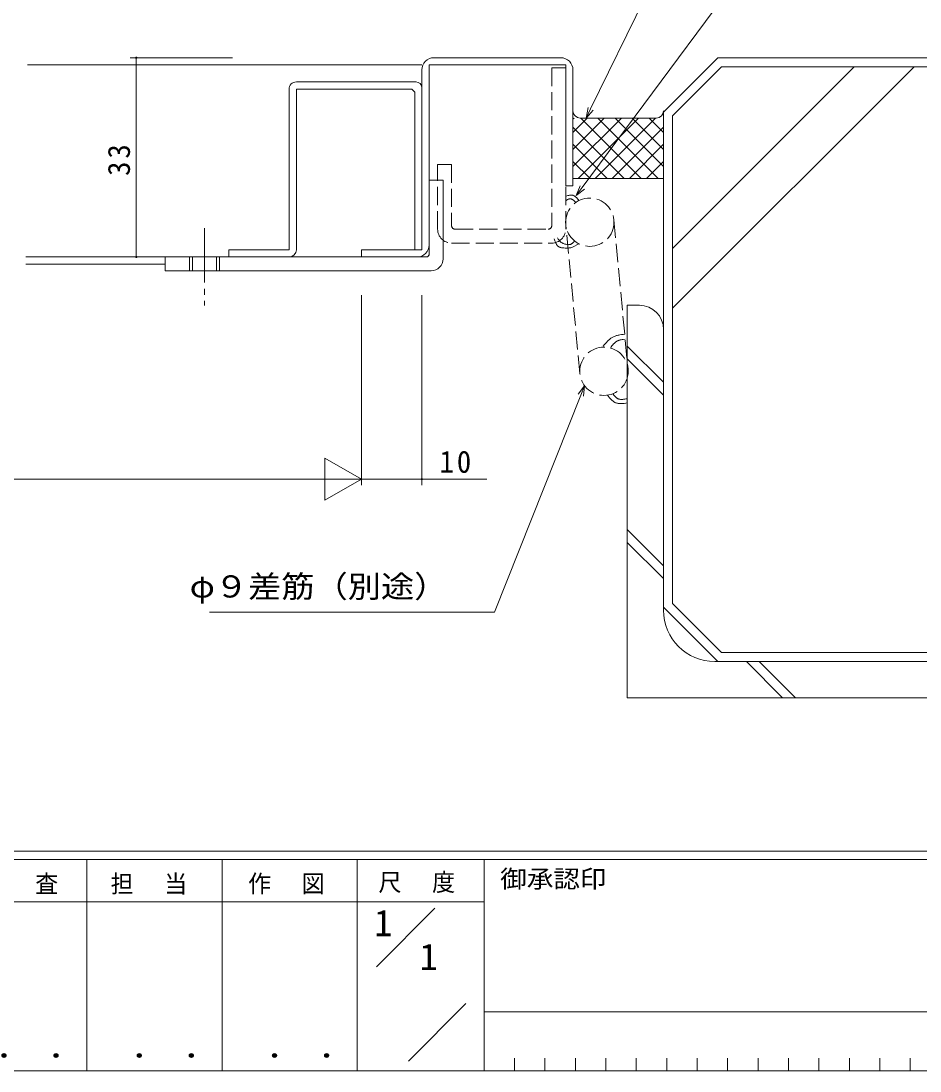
# Model space of a CAD drawing. Units: millimetres on the paper. Extents: x -420 to 373, y -297 to 267.
# Drawn here: x 109 to 257.9, y -297 to -123.1 of the extents above; entities that cross this region are included whole.
import ezdxf
from ezdxf.enums import TextEntityAlignment as Align

# ---------------------------------------------------------------- set-up
doc = ezdxf.new("R2010")
doc.units = ezdxf.units.MM
for name, pattern in [('CHAIN2', [12, 9, -1, 1, -1]), ('DASHED1', [1.8, 1.2, -0.6]), ('DASHED3', [4, 3, -1])]:
    doc.linetypes.add(name, pattern=pattern)
for name, color, linetype, lineweight in [('0-1_USER1', 7, 'Continuous', 9), ('0-2_YKK_ZWAK', 3, 'Continuous', 9), ('0-3_YKK_11', 7, 'Continuous', 9), ('0-4_YKK_12', 2, 'Continuous', 9), ('0-5_YSS_K', 3, 'Continuous', 9), ('0-6_YKK_13', 4, 'Continuous', 9), ('0-7_YKK_D', 6, 'Continuous', 9)]:
    doc.layers.add(name, color=color, linetype=linetype, lineweight=lineweight)
doc.styles.add('ＭＳ ゴシック', font='')
doc.styles.get('ＭＳ ゴシック').set_extended_font_data('MS Gothic')

msp = doc.modelspace()

# ---------------------------------------------------------------- linework, layer by layer
at = {"layer": '0-1_USER1'}
for p, q in [((352.3, -260.6), (-417.7, -260.6)), ((314.5, -262), (-417.7, -262)), ((119.9, -262), (119.9, -297)), ((142.3, -262), (142.3, -297)), ((164.7, -262), (164.7, -297)), ((185.7, -262), (185.7, -297)), ((165.684, -268.999), (97.5, -268.999)), ((165.684, -268.999), (185.7, -268.999)), ((167.87, -279.736), (177.564, -270.043)), ((173.172, -295.345), (182.696, -285.821)), ((185.7, -287.2), (286.5, -287.2)), ((190.74, -294.9), (190.74, -297)), ((195.78, -294.9), (195.78, -297)), ((200.82, -294.9), (200.82, -297)), ((205.86, -294.9), (205.86, -297)), ((210.9, -294.9), (210.9, -297)), ((215.94, -294.9), (215.94, -297)), ((220.98, -294.9), (220.98, -297)), ((226.02, -294.9), (226.02, -297)), ((231.06, -294.9), (231.06, -297)), ((236.1, -294.9), (236.1, -297)), ((241.14, -294.9), (241.14, -297)), ((246.18, -294.9), (246.18, -297)), ((251.22, -294.9), (251.22, -297)), ((256.26, -294.9), (256.26, -297)), ((-417.7, -297), (314.5, -297))]:
    msp.add_line(p, q, dxfattribs=at)
at = {"layer": '0-3_YKK_11'}
for p, q in [((199.209, -130.387), (176.609, -130.387)), ((176.609, -130.387), (176.609, -160.187)), ((177.409, -129.187), (198.409, -129.187)), ((199.209, -150.387), (199.209, -130.387)), ((175.409, -134.187), (175.409, -131.187)), ((175.409, -131.587), (175.409, -160.987)), ((200.409, -131.187), (200.409, -150.387)), ((154.609, -133.187), (174.468, -133.187)), ((153.409, -160.987), (153.409, -134.387)), ((154.609, -160.987), (154.609, -134.387)), ((154.609, -134.387), (173.74, -134.387)), ((173.709, -134.387), (174.209, -134.887)), ((174.209, -134.887), (174.209, -160.987)), ((200.61, -139.187), (200.409, -139.388)), ((200.409, -150.387), (199.209, -150.387)), ((143.409, -162.187), (143.409, -160.987)), ((143.409, -160.987), (153.409, -160.987)), ((165.409, -160.987), (165.409, -162.187)), ((175.409, -160.987), (165.412, -160.987)), ((132.909, -163.387), (109.813, -163.387)), ((109.837, -162.187), (132.796, -162.187)), ((132.909, -162.187), (132.15, -162.187))]:
    msp.add_line(p, q, dxfattribs=at)
for centre, radius, start, end in [((177.409, -131.187), 2, 89.99997, 180.00002), ((198.409, -131.187), 2, 0, 89.99997), ((154.609, -134.387), 1.2, 89.99997, 180.00002), ((174.409, -134.187), 1, 0, 89.99997), ((153.409, -160.987), 1.2, 270, 0), ((174.609, -160.187), 2, 270, 0)]:
    msp.add_arc(centre, radius, start, end, dxfattribs=at)
at = {"layer": '0-4_YKK_12'}
for p, q in [((110.096, -130.387), (170.609, -130.387)), ((175.409, -130.387), (132.218, -130.387))]:
    msp.add_line(p, q, dxfattribs=at)
at = {"layer": '0-5_YSS_K'}
for p, q in [((215.409, -138.187), (224.409, -129.187)), ((224.409, -129.187), (297.191, -129.187)), ((216.909, -170.682), (256.904, -130.687)), ((247.004, -130.687), (216.909, -160.782)), ((216.909, -138.808), (225.03, -130.687)), ((297.191, -130.687), (225.03, -130.687)), ((215.409, -138.187), (215.409, -220.187)), ((216.909, -138.808), (216.909, -219.565)), ((200.409, -141.559), (202.782, -139.187)), ((200.409, -144.388), (205.61, -139.187)), ((200.409, -147.216), (208.439, -139.187)), ((200.409, -140.701), (208.894, -149.187)), ((201.267, -149.187), (211.267, -139.187)), ((214.209, -139.187), (201.609, -139.187)), ((201.723, -139.187), (211.723, -149.187)), ((204.095, -149.187), (214.095, -139.187)), ((204.551, -139.187), (214.551, -149.187)), ((206.924, -149.187), (215.409, -140.701)), ((207.38, -139.187), (215.409, -147.216)), ((210.208, -139.187), (215.409, -144.388)), ((213.037, -139.187), (215.409, -141.559)), ((200.409, -143.53), (206.066, -149.187)), ((209.752, -149.187), (215.409, -143.53)), ((200.409, -146.358), (203.238, -149.187)), ((212.581, -149.187), (215.409, -146.358)), ((215.409, -149.187), (200.409, -149.187)), ((199.264, -152.115), (199.56, -152.032)), ((199.264, -152.82), (199.443, -152.714)), ((199.443, -152.714), (199.533, -152.666)), ((199.533, -152.666), (199.622, -152.622)), ((199.56, -152.032), (199.706, -151.996)), ((199.622, -152.622), (199.71, -152.586)), ((199.706, -151.996), (199.851, -151.967)), ((199.71, -152.586), (199.797, -152.559)), ((199.797, -152.559), (199.84, -152.549)), ((199.84, -152.549), (199.883, -152.542)), ((199.851, -151.967), (199.992, -151.949)), ((199.883, -152.542), (199.926, -152.538)), ((199.926, -152.538), (199.968, -152.538)), ((199.968, -152.538), (199.996, -152.539)), ((199.992, -151.949), (200.061, -151.944)), ((199.996, -152.539), (200.024, -152.542)), ((200.024, -152.542), (200.08, -152.553)), ((200.061, -151.944), (200.13, -151.942)), ((200.08, -152.553), (200.135, -152.569)), ((200.13, -151.942), (200.197, -151.944)), ((200.135, -152.569), (200.189, -152.59)), ((200.189, -152.59), (200.243, -152.616)), ((200.197, -151.944), (200.263, -151.95)), ((200.243, -152.616), (200.296, -152.647)), ((200.263, -151.95), (200.328, -151.96)), ((200.296, -152.647), (200.349, -152.681)), ((200.328, -151.96), (200.391, -151.974)), ((200.349, -152.681), (200.402, -152.719)), ((200.391, -151.974), (200.462, -151.996)), ((200.402, -152.719), (200.506, -152.803)), ((200.462, -151.996), (200.531, -152.025)), ((200.506, -152.803), (200.609, -152.898)), ((200.531, -152.025), (200.598, -152.058)), ((200.598, -152.058), (200.664, -152.097)), ((200.609, -152.898), (200.712, -152.998)), ((200.664, -152.097), (200.729, -152.141)), ((200.712, -152.998), (200.814, -153.102)), ((200.729, -152.141), (200.792, -152.189)), ((200.792, -152.189), (200.854, -152.241)), ((200.854, -152.241), (200.915, -152.296)), ((200.915, -152.296), (200.975, -152.355)), ((200.975, -152.355), (201.034, -152.416)), ((201.034, -152.416), (201.15, -152.545)), ((201.15, -152.545), (201.264, -152.681)), ((201.264, -152.681), (201.378, -152.82)), ((197.29, -159.163), (197.357, -159.351)), ((197.357, -159.351), (197.426, -159.537)), ((197.426, -159.537), (197.499, -159.717)), ((197.499, -159.717), (197.537, -159.804)), ((197.537, -159.804), (197.577, -159.888)), ((197.577, -159.888), (197.62, -159.97)), ((197.62, -159.97), (197.665, -160.048)), ((197.854, -159.022), (197.981, -159.218)), ((197.981, -159.218), (198.046, -159.313)), ((198.046, -159.313), (198.113, -159.406)), ((198.113, -159.406), (198.183, -159.494)), ((198.183, -159.494), (198.257, -159.578)), ((198.257, -159.578), (198.335, -159.656)), ((198.335, -159.656), (198.418, -159.727)), ((198.418, -159.727), (198.476, -159.77)), ((198.476, -159.77), (198.537, -159.81)), ((198.537, -159.81), (198.6, -159.847)), ((198.6, -159.847), (198.664, -159.881)), ((198.664, -159.881), (198.731, -159.913)), ((198.731, -159.913), (198.8, -159.942)), ((198.8, -159.942), (198.941, -159.994)), ((200.248, -159.974), (200.186, -160.014)), ((200.307, -159.93), (200.248, -159.974)), ((200.364, -159.88), (200.307, -159.93)), ((200.474, -159.773), (200.364, -159.88)), ((200.581, -159.659), (200.474, -159.773)), ((200.7, -159.549), (200.581, -159.659)), ((197.665, -160.048), (197.712, -160.123)), ((197.712, -160.123), (197.762, -160.194)), ((197.762, -160.194), (197.815, -160.26)), ((197.815, -160.26), (197.871, -160.323)), ((197.871, -160.323), (197.931, -160.38)), ((197.931, -160.38), (197.995, -160.432)), ((197.995, -160.432), (198.069, -160.482)), ((198.069, -160.482), (198.147, -160.525)), ((198.147, -160.525), (198.229, -160.563)), ((198.229, -160.563), (198.315, -160.596)), ((198.315, -160.596), (198.405, -160.623)), ((198.405, -160.623), (198.499, -160.646)), ((198.499, -160.646), (198.595, -160.665)), ((198.595, -160.665), (198.693, -160.679)), ((198.693, -160.679), (198.795, -160.691)), ((198.795, -160.691), (198.898, -160.7)), ((198.898, -160.7), (199.11, -160.71)), ((198.941, -159.994), (199.088, -160.039)), ((199.088, -160.039), (199.238, -160.079)), ((199.11, -160.71), (199.326, -160.713)), ((199.238, -160.079), (199.545, -160.15)), ((199.326, -160.713), (199.545, -160.713)), ((199.697, -160.14), (199.545, -160.15)), ((199.545, -160.713), (199.753, -160.7)), ((199.846, -160.124), (199.697, -160.14)), ((199.753, -160.7), (199.856, -160.691)), ((199.918, -160.112), (199.846, -160.124)), ((199.856, -160.691), (199.959, -160.677)), ((199.988, -160.096), (199.918, -160.112)), ((199.959, -160.677), (200.058, -160.659)), ((200.057, -160.075), (199.988, -160.096)), ((200.122, -160.048), (200.057, -160.075)), ((200.058, -160.659), (200.156, -160.638)), ((200.186, -160.014), (200.122, -160.048)), ((200.156, -160.638), (200.352, -160.589)), ((201.393, -159.997), (200.352, -160.589)), ((209.409, -170.187), (211.409, -170.187)), ((209.409, -235.187), (209.409, -170.187)), ((206.693, -175.646), (206.797, -175.576)), ((206.797, -175.576), (206.903, -175.51)), ((206.903, -175.51), (207.017, -175.448)), ((207.017, -175.448), (207.134, -175.391)), ((207.134, -175.391), (207.254, -175.339)), ((207.254, -175.339), (207.377, -175.292)), ((207.377, -175.292), (207.502, -175.249)), ((207.502, -175.249), (207.629, -175.21)), ((207.629, -175.21), (207.759, -175.175)), ((207.759, -175.175), (207.89, -175.143)), ((207.89, -175.143), (208.023, -175.114)), ((208.023, -175.114), (208.158, -175.088)), ((208.158, -175.088), (208.43, -175.041)), ((208.43, -175.041), (208.706, -175)), ((208.706, -175), (208.983, -174.962)), ((215.409, -220.687), (215.409, -174.187)), ((205.44, -176.974), (205.606, -176.763)), ((205.606, -176.763), (205.775, -176.554)), ((205.775, -176.554), (205.946, -176.351)), ((205.946, -176.351), (206.122, -176.156)), ((206.122, -176.156), (206.212, -176.062)), ((206.212, -176.062), (206.304, -175.972)), ((206.304, -175.972), (206.398, -175.884)), ((206.398, -175.884), (206.494, -175.801)), ((206.494, -175.801), (206.593, -175.721)), ((206.593, -175.721), (206.693, -175.646)), ((206.611, -177.267), (206.742, -177.092)), ((206.742, -177.092), (206.874, -176.921)), ((206.874, -176.921), (207.01, -176.754)), ((207.01, -176.754), (207.15, -176.596)), ((207.15, -176.596), (207.222, -176.521)), ((207.222, -176.521), (207.295, -176.448)), ((207.295, -176.448), (207.371, -176.379)), ((207.371, -176.379), (207.448, -176.314)), ((207.448, -176.314), (207.528, -176.253)), ((207.528, -176.253), (207.61, -176.196)), ((207.61, -176.196), (207.694, -176.143)), ((207.694, -176.143), (207.782, -176.096)), ((207.782, -176.096), (207.853, -176.062)), ((207.853, -176.062), (207.926, -176.031)), ((207.926, -176.031), (208.001, -176.003)), ((208.001, -176.003), (208.077, -175.978)), ((208.077, -175.978), (208.233, -175.935)), ((208.233, -175.935), (208.394, -175.9)), ((208.394, -175.9), (208.558, -175.872)), ((208.558, -175.872), (208.725, -175.849)), ((208.725, -175.849), (209.064, -175.812)), ((209.409, -176.935), (215.409, -182.935)), ((209.409, -179.057), (215.409, -185.057)), ((206.159, -185.095), (206.32, -185.293)), ((206.32, -185.293), (206.482, -185.488)), ((206.482, -185.488), (206.647, -185.675)), ((206.647, -185.675), (206.732, -185.764)), ((206.732, -185.764), (206.817, -185.85)), ((206.817, -185.85), (206.904, -185.933)), ((206.904, -185.933), (206.993, -186.011)), ((206.993, -186.011), (207.083, -186.084)), ((207.005, -184.813), (207.198, -185.068)), ((207.198, -185.068), (207.297, -185.189)), ((207.297, -185.189), (207.399, -185.305)), ((207.399, -185.305), (207.504, -185.412)), ((207.504, -185.412), (207.558, -185.461)), ((207.558, -185.461), (207.614, -185.508)), ((207.614, -185.508), (207.671, -185.551)), ((207.671, -185.551), (207.729, -185.591)), ((207.729, -185.591), (207.789, -185.627)), ((207.789, -185.627), (207.85, -185.659)), ((207.85, -185.659), (207.933, -185.694)), ((207.933, -185.694), (208.018, -185.722)), ((208.018, -185.722), (208.106, -185.744)), ((208.106, -185.744), (208.196, -185.76)), ((208.196, -185.76), (208.288, -185.771)), ((208.288, -185.771), (208.383, -185.777)), ((208.383, -185.777), (208.479, -185.778)), ((208.479, -185.778), (208.577, -185.775)), ((208.577, -185.775), (208.677, -185.768)), ((208.677, -185.768), (208.778, -185.758)), ((208.778, -185.758), (208.983, -185.731)), ((208.983, -185.731), (209.191, -185.697)), ((209.191, -185.697), (209.401, -185.659)), ((207.083, -186.084), (207.175, -186.152)), ((207.175, -186.152), (207.27, -186.215)), ((207.27, -186.215), (207.367, -186.271)), ((207.367, -186.271), (207.466, -186.321)), ((207.466, -186.321), (207.568, -186.364)), ((207.568, -186.364), (207.67, -186.398)), ((207.67, -186.398), (207.774, -186.425)), ((207.774, -186.425), (207.88, -186.447)), ((207.88, -186.447), (207.989, -186.462)), ((207.989, -186.462), (208.099, -186.473)), ((208.099, -186.473), (208.212, -186.478)), ((208.212, -186.478), (208.326, -186.479)), ((208.326, -186.479), (208.441, -186.476)), ((208.441, -186.476), (208.558, -186.47)), ((208.558, -186.47), (208.676, -186.461)), ((208.676, -186.461), (208.916, -186.434)), ((208.916, -186.434), (209.158, -186.401)), ((209.158, -186.401), (209.401, -186.364)), ((209.409, -207.341), (215.409, -213.341)), ((209.409, -209.462), (215.409, -215.462)), ((215.409, -220.187), (224.409, -229.187)), ((216.909, -219.565), (225.03, -227.687)), ((297.191, -227.687), (225.03, -227.687)), ((223.909, -229.187), (270.409, -229.187)), ((224.409, -229.187), (297.191, -229.187)), ((229.134, -229.187), (235.134, -235.187)), ((231.255, -229.187), (237.255, -235.187)), ((274.409, -235.187), (209.409, -235.187))]:
    msp.add_line(p, q, dxfattribs=at)
at = {"layer": '0-5_YSS_K', "linetype": 'DASHED3'}
for p, q in [((207.188, -156.053), (209.532, -180.737)), ((201.568, -181.494), (199.223, -156.809))]:
    msp.add_line(p, q, dxfattribs=at)
for centre in [(203.205, -156.431), (205.55, -181.115)]:
    msp.add_circle(centre, 4, dxfattribs=at)
at = {"layer": '0-5_YSS_K'}
for centre, radius, start, end in [((201.609, -137.987), 1.2, 180, 270), ((214.209, -137.987), 1.2, 270, 0), ((211.409, -174.187), 4, 0, 90), ((223.909, -220.687), 8.5, 180, 270)]:
    msp.add_arc(centre, radius, start, end, dxfattribs=at)
at = {"layer": '0-6_YKK_13', "linetype": 'DASHED3'}
for p, q in [((196.909, -130.887), (199.209, -130.887)), ((196.909, -130.887), (196.909, -156.987)), ((199.209, -157.587), (199.209, -130.887)), ((178.009, -146.887), (180.309, -146.887)), ((178.009, -157.587), (178.009, -146.887)), ((180.309, -146.887), (180.309, -156.987)), ((180.909, -157.587), (196.309, -157.587)), ((180.309, -159.887), (196.909, -159.887)), ((136.909, -164.487), (136.909, -162.187)), ((137.409, -164.487), (137.409, -162.187)), ((141.409, -164.487), (141.409, -162.187)), ((141.909, -164.487), (141.909, -162.187))]:
    msp.add_line(p, q, dxfattribs=at)
at = {"layer": '0-6_YKK_13'}
for p, q in [((176.609, -149.487), (178.909, -149.487)), ((178.909, -149.487), (178.909, -162.487)), ((176.609, -160.187), (176.609, -161.687)), ((132.388, -162.187), (138.609, -162.187)), ((132.909, -164.487), (132.909, -162.187)), ((138.609, -162.187), (153.409, -162.187)), ((153.409, -162.187), (168.409, -162.187)), ((176.109, -162.187), (165.409, -162.187)), ((145.909, -164.487), (132.909, -164.487)), ((145.909, -164.487), (176.909, -164.487))]:
    msp.add_line(p, q, dxfattribs=at)
at = {"layer": '0-6_YKK_13', "linetype": 'CHAIN2'}
msp.add_line((139.409, -157.44), (139.409, -170.203), dxfattribs=at)
at = {"layer": '0-6_YKK_13', "linetype": 'DASHED3'}
for centre, radius, start, end in [((180.309, -157.587), 2.3, 180, 270), ((180.909, -156.987), 0.6, 180, 270), ((196.309, -156.987), 0.6, 270, 0), ((196.909, -157.587), 2.3, 270, 0)]:
    msp.add_arc(centre, radius, start, end, dxfattribs=at)
at = {"layer": '0-6_YKK_13'}
for centre, radius in [((176.109, -161.687), 0.5), ((176.909, -162.487), 2)]:
    msp.add_arc(centre, radius, 270, 0, dxfattribs=at)
at = {"layer": '0-6_YKK_13', "linetype": 'DASHED1'}
msp.add_arc((176.109, -161.687), 0.5, 270, 0, dxfattribs=at)
at = {"layer": '0-7_YKK_D'}
for p, q in [((203.335, -137.659), (225.456, -92.39)), ((201.965, -150.667), (226.339, -117.788)), ((144.039, -129.187), (127.113, -129.187)), ((128.113, -129.187), (128.113, -162.187)), ((202.589, -139.186), (202.926, -137.459)), ((202.589, -139.186), (203.335, -137.659)), ((203.745, -137.859), (202.589, -139.186)), ((200.953, -152.032), (201.599, -150.395)), ((200.953, -152.032), (201.965, -150.667)), ((202.331, -150.938), (200.953, -152.032)), ((137.609, -162.187), (127.113, -162.187)), ((165.409, -168.487), (165.409, -199.987)), ((175.409, -168.487), (175.409, -199.987)), ((165.409, -172.27), (165.409, -199.987)), ((201.298, -184.927), (202.35, -183.516)), ((202.35, -183.516), (201.721, -185.095)), ((202.35, -183.516), (202.144, -185.264)), ((201.721, -185.095), (187.429, -220.992)), ((159.347, -195.487), (159.347, -202.487)), ((165.409, -198.987), (159.347, -195.487)), ((36.409, -198.987), (158.409, -198.987)), ((165.409, -198.987), (153.285, -198.987)), ((165.409, -198.987), (159.347, -202.487)), ((187.429, -220.992), (140.249, -220.992))]:
    msp.add_line(p, q, dxfattribs=at)
msp.add_lwpolyline([(165.409, -198.987), (175.409, -198.987), (186.149, -198.987)], dxfattribs=at)
for centre, start, end in [((128.113, -129.187), 90, 270), ((128.113, -129.187), 270, 90), ((128.113, -162.187), 90, 270), ((128.113, -162.187), 270, 90), ((175.409, -198.987), 0, 180), ((175.409, -198.987), 180, 0)]:
    msp.add_arc(centre, 0.106, start, end, dxfattribs=at)

# ---------------------------------------------------------------- texts
at = {"layer": '0-1_USER1', "style": 'ＭＳ ゴシック', "width": 1.1}
msp.add_text('御承認印', height=2.933, dxfattribs=at).set_placement((188.367, -267.533), align=Align.BOTTOM_LEFT)
at = {"layer": '0-1_USER1', "color": 3, "style": 'ＭＳ ゴシック', "width": 1.15}
for p in [(101.955, -295.946), (124.355, -295.946), (146.755, -295.946)]:
    msp.add_text(' ． ．', height=3.666, dxfattribs=at).set_placement(p, align=Align.BOTTOM_LEFT)
at = {"layer": '0-1_USER1', "char_height": 2.933, "attachment_point": 7, "style": 'ＭＳ ゴシック'}
for s, insert in [('\\T1.17;\\W0.95;照\\~\\~査', (102.489, -267.78)), ('\\T1.17;\\W0.95;担\\~\\~当', (123.855, -267.78)), ('\\T1.17;\\W0.95;作\\~\\~図', (146.62, -267.762)), ('\\T1.17;\\W0.95;尺\\~\\~度', (168.212, -267.537))]:
    msp.add_mtext(s, dxfattribs=dict(at, insert=insert))
at = {"layer": '0-2_YKK_ZWAK', "style": 'ＭＳ ゴシック'}
for p in [(167.5, -275.999), (175.033, -281.599)]:
    msp.add_text('1', height=4.399, dxfattribs=at).set_placement(p, align=Align.BOTTOM_LEFT)
at = {"layer": '0-7_YKK_D', "color": 3, "style": 'ＭＳ ゴシック', "width": 1.1}
msp.add_text('φ９差筋（別途）', height=3.666, dxfattribs=at).set_placement((136.948, -219.687), align=Align.BOTTOM_LEFT)
at = {"layer": '0-7_YKK_D', "color": 3, "insert": (127.113, -148.757), "char_height": 3.666, "attachment_point": 7, "rotation": 90, "style": 'ＭＳ ゴシック'}
msp.add_mtext('\\T1.21;\\W0.95;33', dxfattribs=at)
at = {"layer": '0-7_YKK_D', "color": 3, "insert": (178.328, -197.987), "char_height": 3.666, "attachment_point": 7, "style": 'ＭＳ ゴシック'}
msp.add_mtext('\\T1.21;\\W0.95;10', dxfattribs=at)

doc.saveas('drawing.dxf')
